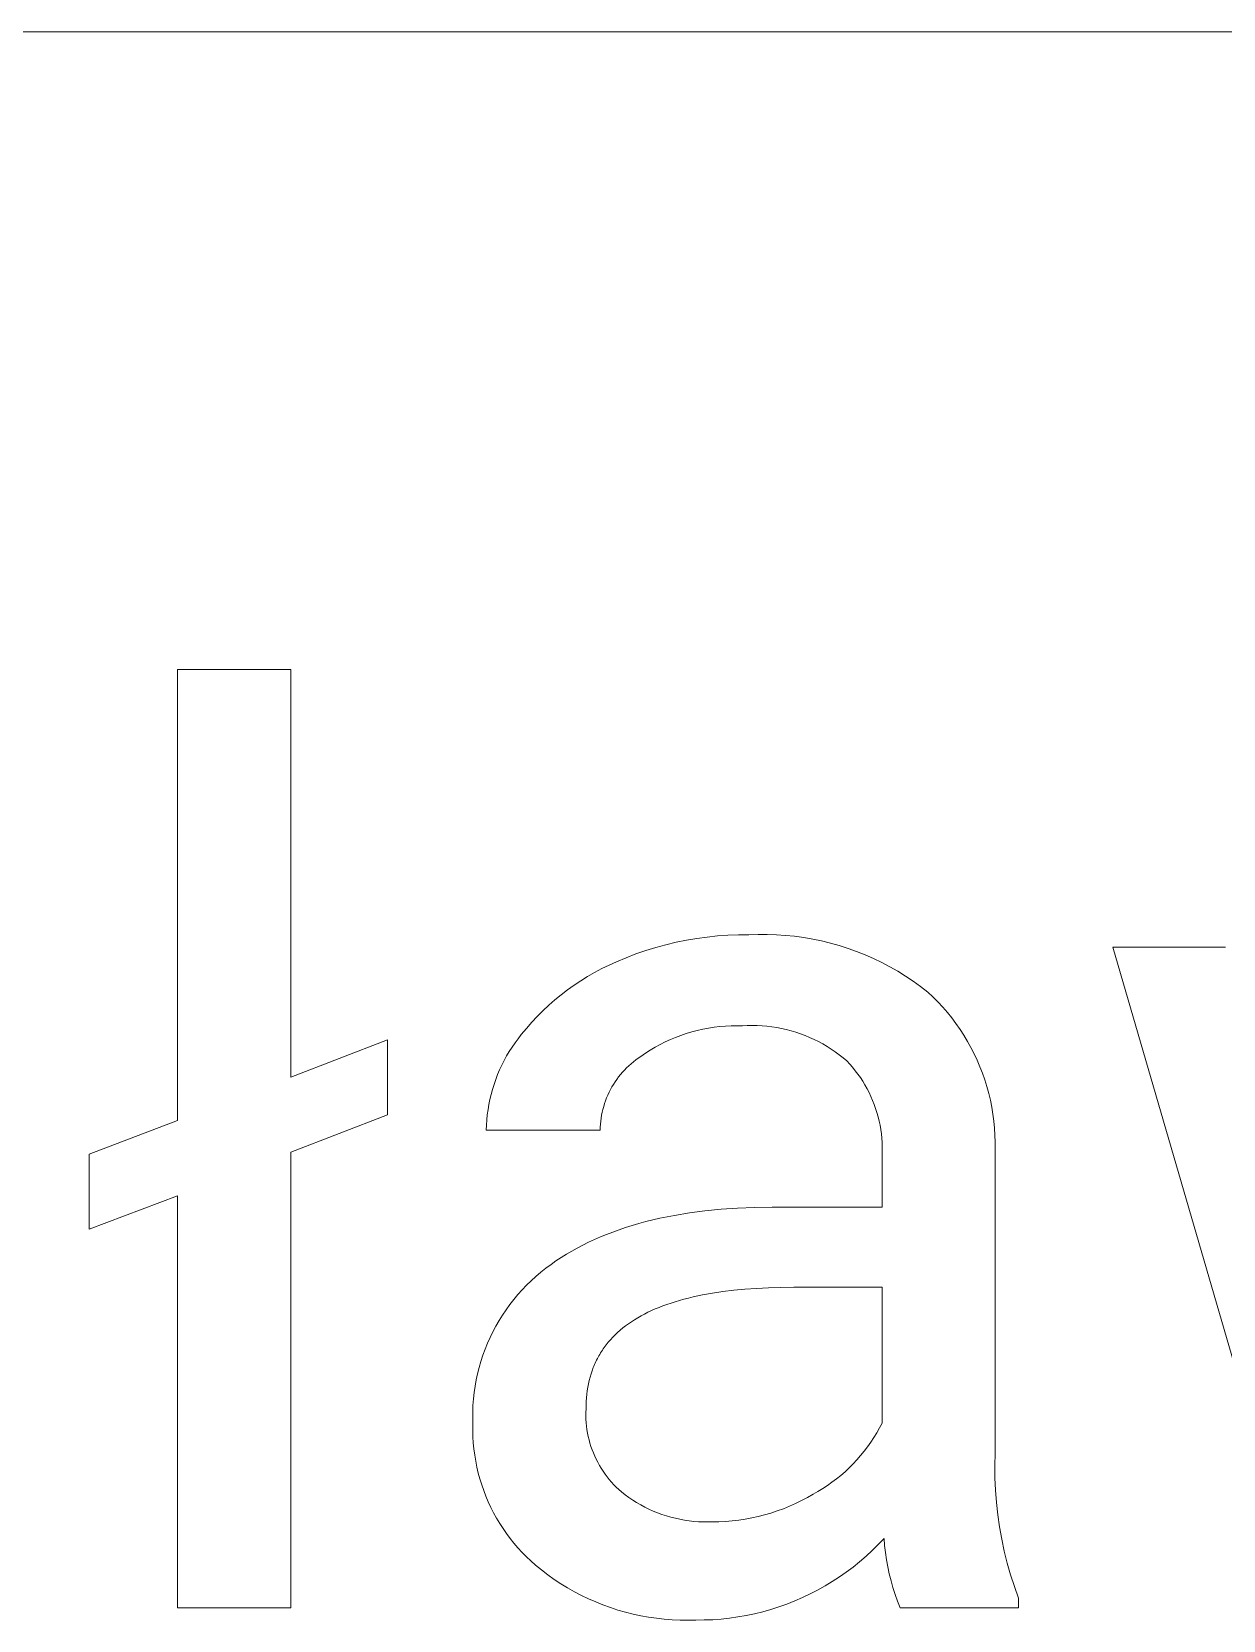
# Model space of a CAD drawing. Header units: millimetres. Extents: x -582 to 3448, y -204 to 2611.
# Drawn here: x 2495.5 to 2546.6, y 178.1 to 246.3 of the extents above; entities that cross this region are included whole.
import ezdxf

# ---------------------------------------------------------------- set-up
doc = ezdxf.new("R2010")
doc.units = ezdxf.units.MM
doc.header["$MEASUREMENT"] = 0
doc.layers.add('Domyślny', color=7, linetype='Continuous', true_color=0x000000)

msp = doc.modelspace()

# ---------------------------------------------------------------- linework, layer by layer
at = {"layer": 'Domyślny', "color": 18, "lineweight": 15, "true_color": 0x000000}
for p, q in [((3444.304, 246.283), (1925.068, 246.283)), ((2501.708, 199.556), (2501.708, 218.909)), ((2501.708, 218.909), (2506.58, 218.909)), ((2506.58, 218.909), (2506.58, 201.422)), ((2523.11, 207.211), (2523.551, 207.3)), ((2523.551, 207.3), (2523.995, 207.375)), ((2523.995, 207.375), (2524.441, 207.435)), ((2524.441, 207.435), (2524.888, 207.481)), ((2524.888, 207.481), (2525.337, 207.512)), ((2525.337, 207.512), (2525.787, 207.528)), ((2525.787, 207.528), (2526.237, 207.529)), ((2526.237, 207.529), (2526.629, 207.545)), ((2526.629, 207.545), (2527.022, 207.546)), ((2527.022, 207.546), (2527.414, 207.534)), ((2527.414, 207.534), (2527.806, 207.508)), ((2527.806, 207.508), (2528.196, 207.469)), ((2528.196, 207.469), (2528.585, 207.416)), ((2528.585, 207.416), (2528.972, 207.349)), ((2528.972, 207.349), (2529.356, 207.269)), ((2529.356, 207.269), (2529.737, 207.176)), ((2520.547, 206.375), (2520.962, 206.549)), ((2520.962, 206.549), (2521.382, 206.71)), ((2521.382, 206.71), (2521.808, 206.856)), ((2521.808, 206.856), (2522.238, 206.989)), ((2522.238, 206.989), (2522.672, 207.107)), ((2522.672, 207.107), (2523.11, 207.211)), ((2529.737, 207.176), (2530.115, 207.07)), ((2530.115, 207.07), (2530.489, 206.95)), ((2530.489, 206.95), (2530.858, 206.818)), ((2530.858, 206.818), (2531.223, 206.672)), ((2531.223, 206.672), (2531.582, 206.514)), ((2550.096, 178.643), (2541.856, 207.001)), ((2541.856, 207.001), (2546.687, 207.001)), ((2519.315, 205.745), (2519.615, 205.917)), ((2519.615, 205.917), (2519.921, 206.08)), ((2519.921, 206.08), (2520.231, 206.233)), ((2520.231, 206.233), (2520.547, 206.375)), ((2531.582, 206.514), (2531.936, 206.344)), ((2531.936, 206.344), (2532.283, 206.161)), ((2532.283, 206.161), (2532.624, 205.967)), ((2532.624, 205.967), (2532.958, 205.76)), ((2518.451, 205.169), (2518.733, 205.37)), ((2518.733, 205.37), (2519.021, 205.562)), ((2519.021, 205.562), (2519.315, 205.745)), ((2532.958, 205.76), (2533.285, 205.543)), ((2533.285, 205.543), (2533.603, 205.313)), ((2533.603, 205.313), (2533.914, 205.073)), ((2517.396, 204.274), (2517.649, 204.51)), ((2517.649, 204.51), (2517.909, 204.739)), ((2517.909, 204.739), (2518.177, 204.958)), ((2518.177, 204.958), (2518.451, 205.169)), ((2533.914, 205.073), (2534.134, 204.866)), ((2534.134, 204.866), (2534.347, 204.65)), ((2534.347, 204.65), (2534.552, 204.428)), ((2516.915, 203.776), (2517.151, 204.029)), ((2517.151, 204.029), (2517.396, 204.274)), ((2534.552, 204.428), (2534.75, 204.199)), ((2534.75, 204.199), (2534.94, 203.963)), ((2534.94, 203.963), (2535.121, 203.72)), ((2516.329, 203.073), (2516.467, 203.248)), ((2516.467, 203.248), (2516.686, 203.516)), ((2516.686, 203.516), (2516.915, 203.776)), ((2523.317, 203.215), (2523.089, 203.129)), ((2523.548, 203.294), (2523.317, 203.215)), ((2523.782, 203.364), (2523.548, 203.294)), ((2524.018, 203.427), (2523.782, 203.364)), ((2524.256, 203.481), (2524.018, 203.427)), ((2524.496, 203.526), (2524.256, 203.481)), ((2524.737, 203.564), (2524.496, 203.526)), ((2524.98, 203.593), (2524.737, 203.564)), ((2525.223, 203.613), (2524.98, 203.593)), ((2525.467, 203.625), (2525.223, 203.613)), ((2525.711, 203.629), (2525.467, 203.625)), ((2525.955, 203.624), (2525.711, 203.629)), ((2526.166, 203.635), (2525.955, 203.624)), ((2526.377, 203.638), (2526.166, 203.635)), ((2526.588, 203.635), (2526.377, 203.638)), ((2526.798, 203.624), (2526.588, 203.635)), ((2527.008, 203.606), (2526.798, 203.624)), ((2527.218, 203.581), (2527.008, 203.606)), ((2527.426, 203.549), (2527.218, 203.581)), ((2527.633, 203.509), (2527.426, 203.549)), ((2527.839, 203.463), (2527.633, 203.509)), ((2528.043, 203.41), (2527.839, 203.463)), ((2528.245, 203.35), (2528.043, 203.41)), ((2528.445, 203.283), (2528.245, 203.35)), ((2528.643, 203.209), (2528.445, 203.283)), ((2528.838, 203.128), (2528.643, 203.209)), ((2535.121, 203.72), (2535.295, 203.472)), ((2535.295, 203.472), (2535.459, 203.218)), ((2535.459, 203.218), (2535.615, 202.958)), ((2506.58, 201.422), (2510.727, 203.019)), ((2510.727, 203.019), (2510.727, 199.798)), ((2515.838, 202.33), (2515.952, 202.522)), ((2515.952, 202.522), (2516.071, 202.71)), ((2516.071, 202.71), (2516.197, 202.894)), ((2516.197, 202.894), (2516.329, 203.073)), ((2522, 202.58), (2521.794, 202.448)), ((2522.21, 202.705), (2522, 202.58)), ((2522.424, 202.822), (2522.21, 202.705)), ((2522.642, 202.932), (2522.424, 202.822)), ((2522.864, 203.034), (2522.642, 202.932)), ((2523.089, 203.129), (2522.864, 203.034)), ((2529.03, 203.041), (2528.838, 203.128)), ((2529.219, 202.948), (2529.03, 203.041)), ((2529.405, 202.848), (2529.219, 202.948)), ((2529.587, 202.741), (2529.405, 202.848)), ((2529.765, 202.629), (2529.587, 202.741)), ((2529.94, 202.511), (2529.765, 202.629)), ((2530.11, 202.386), (2529.94, 202.511)), ((2535.615, 202.958), (2535.762, 202.694)), ((2535.762, 202.694), (2535.9, 202.424)), ((2515.537, 201.734), (2515.631, 201.936)), ((2515.631, 201.936), (2515.731, 202.135)), ((2515.731, 202.135), (2515.838, 202.33)), ((2520.988, 201.821), (2520.897, 201.728)), ((2521.082, 201.911), (2520.988, 201.821)), ((2521.179, 201.997), (2521.082, 201.911)), ((2521.279, 202.08), (2521.179, 201.997)), ((2521.381, 202.16), (2521.279, 202.08)), ((2521.486, 202.236), (2521.381, 202.16)), ((2521.594, 202.309), (2521.486, 202.236)), ((2521.794, 202.448), (2521.594, 202.309)), ((2530.276, 202.256), (2530.11, 202.386)), ((2530.438, 202.121), (2530.276, 202.256)), ((2530.564, 201.985), (2530.438, 202.121)), ((2530.685, 201.845), (2530.564, 201.985)), ((2530.801, 201.7), (2530.685, 201.845)), ((2535.9, 202.424), (2536.028, 202.15)), ((2536.028, 202.15), (2536.147, 201.871)), ((2536.147, 201.871), (2536.257, 201.589)), ((2515.231, 200.898), (2515.297, 201.111)), ((2515.297, 201.111), (2515.371, 201.321)), ((2515.371, 201.321), (2515.451, 201.529)), ((2515.451, 201.529), (2515.537, 201.734)), ((2520.423, 201.112), (2520.357, 201)), ((2520.493, 201.221), (2520.423, 201.112)), ((2520.567, 201.328), (2520.493, 201.221)), ((2520.645, 201.432), (2520.567, 201.328)), ((2520.726, 201.533), (2520.645, 201.432)), ((2520.81, 201.632), (2520.726, 201.533)), ((2520.897, 201.728), (2520.81, 201.632)), ((2530.913, 201.552), (2530.801, 201.7)), ((2531.019, 201.401), (2530.913, 201.552)), ((2531.12, 201.245), (2531.019, 201.401)), ((2531.216, 201.087), (2531.12, 201.245)), ((2536.257, 201.589), (2536.356, 201.303)), ((2536.356, 201.303), (2536.446, 201.014)), ((2515.076, 200.248), (2515.121, 200.467)), ((2515.121, 200.467), (2515.173, 200.683)), ((2515.173, 200.683), (2515.231, 200.898)), ((2520.083, 200.412), (2520.04, 200.29)), ((2520.13, 200.533), (2520.083, 200.412)), ((2520.181, 200.653), (2520.13, 200.533)), ((2520.235, 200.771), (2520.181, 200.653)), ((2520.294, 200.886), (2520.235, 200.771)), ((2520.357, 201), (2520.294, 200.886)), ((2531.307, 200.925), (2531.216, 201.087)), ((2531.392, 200.76), (2531.307, 200.925)), ((2531.471, 200.593), (2531.392, 200.76)), ((2531.545, 200.423), (2531.471, 200.593)), ((2531.612, 200.25), (2531.545, 200.423)), ((2536.446, 201.014), (2536.526, 200.722)), ((2536.526, 200.722), (2536.596, 200.428)), ((2536.596, 200.428), (2536.656, 200.131)), ((2510.727, 199.798), (2506.58, 198.201)), ((2514.987, 199.586), (2515.009, 199.808)), ((2515.009, 199.808), (2515.039, 200.029)), ((2515.039, 200.029), (2515.076, 200.248)), ((2519.912, 199.787), (2519.891, 199.659)), ((2519.938, 199.914), (2519.912, 199.787)), ((2519.968, 200.04), (2519.938, 199.914)), ((2520.002, 200.166), (2519.968, 200.04)), ((2520.04, 200.29), (2520.002, 200.166)), ((2531.674, 200.076), (2531.612, 200.25)), ((2531.731, 199.899), (2531.674, 200.076)), ((2531.781, 199.72), (2531.731, 199.899)), ((2536.656, 200.131), (2536.705, 199.832)), ((2536.705, 199.832), (2536.745, 199.532)), ((2497.924, 198.12), (2501.708, 199.556)), ((2514.964, 199.142), (2514.972, 199.364)), ((2519.849, 199.142), (2514.964, 199.142)), ((2514.972, 199.364), (2514.987, 199.586)), ((2519.853, 199.271), (2519.849, 199.142)), ((2519.861, 199.401), (2519.853, 199.271)), ((2519.874, 199.53), (2519.861, 199.401)), ((2519.891, 199.659), (2519.874, 199.53)), ((2531.825, 199.54), (2531.781, 199.72)), ((2531.863, 199.359), (2531.825, 199.54)), ((2531.894, 199.176), (2531.863, 199.359)), ((2531.92, 198.993), (2531.894, 199.176)), ((2536.745, 199.532), (2536.774, 199.23)), ((2536.774, 199.23), (2536.793, 198.928)), ((2531.939, 198.809), (2531.92, 198.993)), ((2531.952, 198.624), (2531.939, 198.809)), ((2531.959, 198.438), (2531.952, 198.624)), ((2531.96, 198.253), (2531.959, 198.438)), ((2536.793, 198.928), (2536.801, 198.626)), ((2536.801, 198.626), (2536.799, 198.323)), ((2497.924, 194.899), (2497.924, 198.12)), ((2506.58, 198.201), (2506.58, 178.647)), ((2531.954, 198.068), (2531.96, 198.253)), ((2531.954, 195.84), (2531.954, 198.068)), ((2536.799, 198.323), (2536.799, 185.278)), ((2501.708, 196.335), (2497.924, 194.899)), ((2501.708, 178.647), (2501.708, 196.335)), ((2523.682, 195.598), (2524.349, 195.685)), ((2524.349, 195.685), (2525.038, 195.753)), ((2525.038, 195.753), (2525.748, 195.801)), ((2525.748, 195.801), (2526.478, 195.83)), ((2526.478, 195.83), (2527.23, 195.84)), ((2527.23, 195.84), (2531.954, 195.84)), ((2520.663, 194.875), (2520.941, 194.968)), ((2520.941, 194.968), (2521.224, 195.057)), ((2521.224, 195.057), (2521.513, 195.142)), ((2521.513, 195.142), (2521.807, 195.221)), ((2521.807, 195.221), (2522.106, 195.296)), ((2522.106, 195.296), (2522.411, 195.366)), ((2522.411, 195.366), (2522.72, 195.431)), ((2522.72, 195.431), (2523.036, 195.491)), ((2523.036, 195.491), (2523.682, 195.598)), ((2519.106, 194.214), (2519.352, 194.336)), ((2519.352, 194.336), (2519.604, 194.453)), ((2519.604, 194.453), (2519.861, 194.565)), ((2519.861, 194.565), (2520.123, 194.673)), ((2520.123, 194.673), (2520.39, 194.776)), ((2520.39, 194.776), (2520.663, 194.875)), ((2517.956, 193.534), (2518.175, 193.679)), ((2518.175, 193.679), (2518.4, 193.82)), ((2518.4, 193.82), (2518.63, 193.956)), ((2518.63, 193.956), (2518.866, 194.087)), ((2518.866, 194.087), (2519.106, 194.214)), ((2517.096, 192.872), (2517.305, 193.05)), ((2517.305, 193.05), (2517.521, 193.221)), ((2517.521, 193.221), (2517.742, 193.384)), ((2517.742, 193.384), (2517.956, 193.534)), ((2516.323, 192.091), (2516.506, 192.296)), ((2516.506, 192.296), (2516.696, 192.495)), ((2516.696, 192.495), (2516.893, 192.687)), ((2516.893, 192.687), (2517.096, 192.872)), ((2525.583, 192.277), (2525.121, 192.22)), ((2526.063, 192.323), (2525.583, 192.277)), ((2526.56, 192.358), (2526.063, 192.323)), ((2527.074, 192.384), (2526.56, 192.358)), ((2527.606, 192.399), (2527.074, 192.384)), ((2528.156, 192.404), (2527.606, 192.399)), ((2531.954, 192.404), (2528.156, 192.404)), ((2531.954, 186.58), (2531.954, 192.404)), ((2515.817, 191.44), (2515.978, 191.663)), ((2515.978, 191.663), (2516.147, 191.88)), ((2516.147, 191.88), (2516.323, 192.091)), ((2522.546, 191.607), (2522.379, 191.541)), ((2522.718, 191.669), (2522.546, 191.607)), ((2522.894, 191.729), (2522.718, 191.669)), ((2523.075, 191.786), (2522.894, 191.729)), ((2523.26, 191.841), (2523.075, 191.786)), ((2523.449, 191.894), (2523.26, 191.841)), ((2523.643, 191.943), (2523.449, 191.894)), ((2523.841, 191.991), (2523.643, 191.943)), ((2524.25, 192.077), (2523.841, 191.991)), ((2524.677, 192.154), (2524.25, 192.077)), ((2525.121, 192.22), (2524.677, 192.154)), ((2515.381, 190.741), (2515.519, 190.979)), ((2515.519, 190.979), (2515.664, 191.212)), ((2515.664, 191.212), (2515.817, 191.44)), ((2521.197, 190.929), (2521.069, 190.841)), ((2521.329, 191.015), (2521.197, 190.929)), ((2521.466, 191.098), (2521.329, 191.015)), ((2521.607, 191.178), (2521.466, 191.098)), ((2521.753, 191.256), (2521.607, 191.178)), ((2521.903, 191.331), (2521.753, 191.256)), ((2522.057, 191.404), (2521.903, 191.331)), ((2522.216, 191.474), (2522.057, 191.404)), ((2522.379, 191.541), (2522.216, 191.474)), ((2515.02, 190), (2515.132, 190.251)), ((2515.132, 190.251), (2515.252, 190.498)), ((2515.252, 190.498), (2515.381, 190.741)), ((2520.392, 190.26), (2520.294, 190.154)), ((2520.493, 190.363), (2520.392, 190.26)), ((2520.6, 190.464), (2520.493, 190.363)), ((2520.71, 190.562), (2520.6, 190.464)), ((2520.826, 190.658), (2520.71, 190.562)), ((2520.945, 190.751), (2520.826, 190.658)), ((2521.069, 190.841), (2520.945, 190.751)), ((2514.822, 189.487), (2514.916, 189.745)), ((2514.916, 189.745), (2515.02, 190)), ((2519.835, 189.527), (2519.799, 189.466)), ((2519.871, 189.587), (2519.835, 189.527)), ((2519.908, 189.647), (2519.871, 189.587)), ((2519.947, 189.705), (2519.908, 189.647)), ((2519.986, 189.764), (2519.947, 189.705)), ((2520.027, 189.821), (2519.986, 189.764)), ((2520.069, 189.878), (2520.027, 189.821)), ((2520.112, 189.935), (2520.069, 189.878)), ((2520.156, 189.991), (2520.112, 189.935)), ((2520.201, 190.046), (2520.156, 189.991)), ((2520.294, 190.154), (2520.201, 190.046)), ((2514.592, 188.695), (2514.659, 188.962)), ((2514.659, 188.962), (2514.736, 189.226)), ((2514.736, 189.226), (2514.822, 189.487)), ((2519.507, 188.823), (2519.462, 188.686)), ((2519.557, 188.956), (2519.507, 188.823)), ((2519.583, 189.022), (2519.557, 188.956)), ((2519.611, 189.088), (2519.583, 189.022)), ((2519.64, 189.152), (2519.611, 189.088)), ((2519.669, 189.216), (2519.64, 189.152)), ((2519.7, 189.28), (2519.669, 189.216)), ((2519.732, 189.342), (2519.7, 189.28)), ((2519.765, 189.404), (2519.732, 189.342)), ((2519.799, 189.466), (2519.765, 189.404)), ((2514.445, 187.884), (2514.484, 188.156)), ((2514.484, 188.156), (2514.534, 188.427)), ((2514.534, 188.427), (2514.592, 188.695)), ((2519.351, 188.262), (2519.323, 188.116)), ((2519.384, 188.406), (2519.351, 188.262)), ((2519.42, 188.547), (2519.384, 188.406)), ((2519.462, 188.686), (2519.42, 188.547)), ((2514.393, 187.337), (2514.414, 187.611)), ((2514.414, 187.611), (2514.445, 187.884)), ((2519.254, 187.505), (2519.247, 187.345)), ((2519.265, 187.661), (2519.254, 187.505)), ((2519.28, 187.815), (2519.265, 187.661)), ((2519.299, 187.967), (2519.28, 187.815)), ((2519.323, 188.116), (2519.299, 187.967)), ((2514.38, 186.788), (2514.382, 187.062)), ((2514.387, 186.513), (2514.38, 186.788)), ((2514.382, 187.062), (2514.393, 187.337)), ((2519.245, 187.184), (2519.239, 187.036)), ((2519.239, 187.036), (2519.239, 186.887)), ((2519.239, 186.887), (2519.243, 186.739)), ((2519.247, 187.345), (2519.245, 187.184)), ((2514.385, 186.251), (2514.387, 186.513)), ((2514.392, 185.988), (2514.385, 186.251)), ((2519.243, 186.739), (2519.252, 186.591)), ((2519.252, 186.591), (2519.267, 186.443)), ((2519.267, 186.443), (2519.286, 186.296)), ((2519.286, 186.296), (2519.311, 186.15)), ((2519.311, 186.15), (2519.34, 186.005)), ((2531.598, 185.953), (2531.724, 186.158)), ((2531.724, 186.158), (2531.843, 186.367)), ((2531.843, 186.367), (2531.954, 186.58)), ((2514.408, 185.727), (2514.392, 185.988)), ((2514.433, 185.466), (2514.408, 185.727)), ((2514.467, 185.206), (2514.433, 185.466)), ((2519.34, 186.005), (2519.374, 185.86)), ((2519.374, 185.86), (2519.413, 185.717)), ((2519.413, 185.717), (2519.457, 185.575)), ((2519.457, 185.575), (2519.506, 185.435)), ((2519.506, 185.435), (2519.56, 185.297)), ((2531.18, 185.366), (2531.326, 185.557)), ((2531.326, 185.557), (2531.465, 185.753)), ((2531.465, 185.753), (2531.598, 185.953)), ((2514.51, 184.947), (2514.467, 185.206)), ((2514.561, 184.69), (2514.51, 184.947)), ((2519.56, 185.297), (2519.618, 185.161)), ((2519.618, 185.161), (2519.681, 185.026)), ((2519.681, 185.026), (2519.748, 184.894)), ((2519.748, 184.894), (2519.82, 184.764)), ((2519.82, 184.764), (2519.896, 184.637)), ((2530.535, 184.654), (2530.705, 184.824)), ((2530.705, 184.824), (2530.869, 184.999)), ((2530.869, 184.999), (2531.028, 185.18)), ((2531.028, 185.18), (2531.18, 185.366)), ((2536.799, 185.278), (2536.787, 184.75)), ((2536.787, 184.75), (2536.792, 184.222)), ((2514.621, 184.435), (2514.561, 184.69)), ((2514.69, 184.182), (2514.621, 184.435)), ((2514.768, 183.931), (2514.69, 184.182)), ((2519.896, 184.637), (2519.976, 184.512)), ((2519.976, 184.512), (2520.061, 184.39)), ((2520.061, 184.39), (2520.15, 184.271)), ((2520.15, 184.271), (2520.242, 184.156)), ((2520.242, 184.156), (2520.339, 184.043)), ((2529.8, 184.035), (2529.991, 184.18)), ((2529.991, 184.18), (2530.178, 184.332)), ((2530.178, 184.332), (2530.359, 184.49)), ((2530.359, 184.49), (2530.535, 184.654)), ((2536.792, 184.222), (2536.814, 183.694)), ((2514.854, 183.684), (2514.768, 183.931)), ((2514.948, 183.439), (2514.854, 183.684)), ((2515.051, 183.198), (2514.948, 183.439)), ((2520.339, 184.043), (2520.439, 183.934)), ((2520.439, 183.934), (2520.543, 183.828)), ((2520.543, 183.828), (2520.651, 183.726)), ((2520.651, 183.726), (2520.762, 183.627)), ((2520.762, 183.627), (2520.919, 183.504)), ((2520.919, 183.504), (2521.081, 183.386)), ((2521.081, 183.386), (2521.247, 183.274)), ((2528.492, 183.248), (2528.742, 183.38)), ((2528.742, 183.38), (2528.988, 183.52)), ((2528.988, 183.52), (2529.198, 183.638)), ((2529.198, 183.638), (2529.403, 183.764)), ((2529.403, 183.764), (2529.604, 183.896)), ((2529.604, 183.896), (2529.8, 184.035)), ((2536.814, 183.694), (2536.855, 183.168)), ((2515.161, 182.96), (2515.051, 183.198)), ((2515.28, 182.726), (2515.161, 182.96)), ((2515.407, 182.497), (2515.28, 182.726)), ((2521.247, 183.274), (2521.417, 183.168)), ((2521.417, 183.168), (2521.59, 183.068)), ((2521.59, 183.068), (2521.766, 182.973)), ((2521.766, 182.973), (2521.946, 182.885)), ((2521.946, 182.885), (2522.128, 182.803)), ((2522.128, 182.803), (2522.314, 182.727)), ((2522.314, 182.727), (2522.502, 182.658)), ((2526.907, 182.638), (2527.179, 182.717)), ((2527.179, 182.717), (2527.449, 182.805)), ((2527.449, 182.805), (2527.715, 182.903)), ((2527.715, 182.903), (2527.978, 183.009)), ((2527.978, 183.009), (2528.237, 183.124)), ((2528.237, 183.124), (2528.492, 183.248)), ((2536.855, 183.168), (2536.913, 182.643)), ((2515.541, 182.272), (2515.407, 182.497)), ((2515.683, 182.051), (2515.541, 182.272)), ((2515.833, 181.836), (2515.683, 182.051)), ((2522.502, 182.658), (2522.692, 182.595)), ((2522.692, 182.595), (2522.884, 182.539)), ((2522.884, 182.539), (2523.078, 182.49)), ((2523.078, 182.49), (2523.273, 182.447)), ((2523.273, 182.447), (2523.47, 182.411)), ((2523.47, 182.411), (2523.668, 182.382)), ((2523.668, 182.382), (2523.867, 182.359)), ((2523.867, 182.359), (2524.067, 182.344)), ((2524.067, 182.344), (2524.267, 182.335)), ((2524.267, 182.335), (2524.467, 182.334)), ((2524.467, 182.334), (2524.667, 182.339)), ((2524.667, 182.339), (2524.95, 182.343)), ((2524.95, 182.343), (2525.233, 182.357)), ((2525.233, 182.357), (2525.516, 182.38)), ((2525.516, 182.38), (2525.797, 182.413)), ((2525.797, 182.413), (2526.077, 182.455)), ((2526.077, 182.455), (2526.356, 182.507)), ((2526.356, 182.507), (2526.633, 182.568)), ((2526.633, 182.568), (2526.907, 182.638)), ((2536.913, 182.643), (2536.989, 182.12)), ((2536.989, 182.12), (2537.082, 181.601)), ((2515.989, 181.626), (2515.833, 181.836)), ((2516.153, 181.421), (2515.989, 181.626)), ((2516.324, 181.222), (2516.153, 181.421)), ((2531.785, 181.364), (2531.527, 181.11)), ((2532.035, 181.628), (2531.785, 181.364)), ((2532.06, 181.322), (2532.035, 181.628)), ((2532.096, 181.017), (2532.06, 181.322)), ((2537.082, 181.601), (2537.193, 181.084)), ((2516.501, 181.029), (2516.324, 181.222)), ((2516.685, 180.842), (2516.501, 181.029)), ((2516.875, 180.661), (2516.685, 180.842)), ((2517.071, 180.487), (2516.875, 180.661)), ((2531.26, 180.864), (2530.986, 180.627)), ((2531.527, 181.11), (2531.26, 180.864)), ((2532.141, 180.713), (2532.096, 181.017)), ((2532.195, 180.411), (2532.141, 180.713)), ((2537.193, 181.084), (2537.32, 180.572)), ((2517.333, 180.273), (2517.071, 180.487)), ((2517.603, 180.068), (2517.333, 180.273)), ((2517.879, 179.872), (2517.603, 180.068)), ((2530.116, 179.973), (2529.812, 179.775)), ((2530.413, 180.181), (2530.116, 179.973)), ((2530.703, 180.399), (2530.413, 180.181)), ((2530.986, 180.627), (2530.703, 180.399)), ((2532.259, 180.111), (2532.195, 180.411)), ((2532.333, 179.813), (2532.259, 180.111)), ((2537.32, 180.572), (2537.465, 180.064)), ((2537.465, 180.064), (2537.627, 179.561)), ((2518.161, 179.685), (2517.879, 179.872)), ((2518.45, 179.509), (2518.161, 179.685)), ((2518.744, 179.342), (2518.45, 179.509)), ((2519.044, 179.185), (2518.744, 179.342)), ((2529.185, 179.411), (2528.862, 179.244)), ((2529.501, 179.588), (2529.185, 179.411)), ((2529.812, 179.775), (2529.501, 179.588)), ((2532.415, 179.517), (2532.333, 179.813)), ((2532.508, 179.224), (2532.415, 179.517)), ((2537.627, 179.561), (2537.806, 179.064)), ((2506.58, 178.647), (2501.708, 178.647)), ((2519.349, 179.038), (2519.044, 179.185)), ((2519.659, 178.901), (2519.349, 179.038)), ((2519.973, 178.776), (2519.659, 178.901)), ((2520.292, 178.66), (2519.973, 178.776)), ((2520.614, 178.556), (2520.292, 178.66)), ((2527.522, 178.69), (2527.176, 178.58)), ((2527.864, 178.812), (2527.522, 178.69)), ((2528.201, 178.945), (2527.864, 178.812)), ((2528.534, 179.089), (2528.201, 178.945)), ((2528.862, 179.244), (2528.534, 179.089)), ((2532.609, 178.935), (2532.508, 179.224)), ((2532.719, 178.648), (2532.609, 178.935)), ((2537.806, 178.648), (2532.719, 178.648)), ((2537.806, 179.064), (2537.806, 178.648)), ((2520.939, 178.462), (2520.614, 178.556)), ((2521.268, 178.38), (2520.939, 178.462)), ((2521.598, 178.308), (2521.268, 178.38)), ((2521.932, 178.248), (2521.598, 178.308)), ((2522.267, 178.199), (2521.932, 178.248)), ((2522.603, 178.162), (2522.267, 178.199)), ((2522.941, 178.135), (2522.603, 178.162)), ((2523.279, 178.12), (2522.941, 178.135)), ((2523.617, 178.117), (2523.279, 178.12)), ((2523.956, 178.125), (2523.617, 178.117)), ((2524.318, 178.127), (2523.956, 178.125)), ((2524.681, 178.141), (2524.318, 178.127)), ((2525.043, 178.168), (2524.681, 178.141)), ((2525.403, 178.207), (2525.043, 178.168)), ((2525.763, 178.257), (2525.403, 178.207)), ((2526.12, 178.32), (2525.763, 178.257)), ((2526.475, 178.395), (2526.12, 178.32)), ((2526.827, 178.481), (2526.475, 178.395)), ((2527.176, 178.58), (2526.827, 178.481))]:
    msp.add_line(p, q, dxfattribs=at)

doc.saveas('drawing.dxf')
